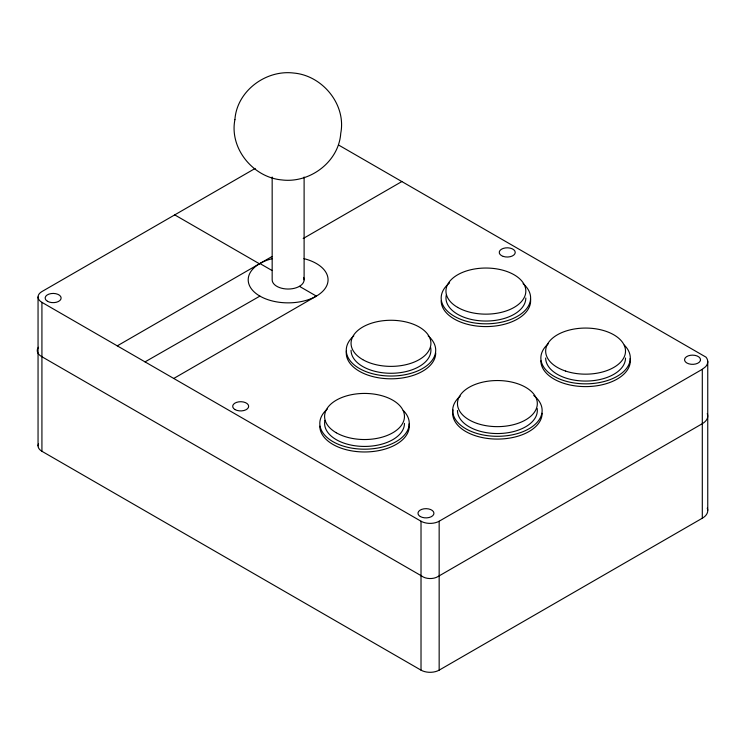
<?xml version="1.0" encoding="UTF-8"?>
<svg xmlns="http://www.w3.org/2000/svg" width="745" height="745" viewBox="0 0 745 745"><rect width="100%" height="100%" fill="white"/><g stroke="black" fill="none" stroke-linecap="round" stroke-linejoin="round"><path stroke-width="1.12" d="M707.75 361.39L707.75 510.316M255.181 168.435L41.925 291.565A13.214 7.627 0 0 0 41.925 302.358L421.018 521.221A12.833 7.403 0 0 0 439.159 521.221L702.302 369.297L705.655 366.661A18.625 10.747 0 0 0 706.018 357.162L338.835 145.173M117.272 345.857L271.981 256.541M303.196 238.521L401.853 181.556M173.743 378.46L316.364 296.11L299.425 286.331M38.498 443.908A13.214 7.627 0 0 0 41.925 451.284L421.018 670.146A12.833 7.403 0 0 0 439.159 670.146L702.302 518.222A18.625 10.747 0 0 0 707.256 508.155M145.024 361.884L259.903 296.11M421.121 576.062L421.81 576.071A10.393 5.997 0 0 0 437.771 576.677L702.302 423.691A18.644 10.765 0 0 0 707.256 413.615M259.903 263.516L271.86 270.416M174.73 214.886L259.428 263.786M421.018 575.615L41.925 356.743A11.715 7.422 5.4 0 1 38.479 347.263M702.302 369.297L702.302 518.222M439.159 521.221L439.159 670.146M421.018 521.221L421.018 670.146M304.109 177.021L304.109 279.813M272.167 177.021L272.167 279.813A15.971 9.219 0 0 0 290.215 288.958A15.971 9.219 0 0 0 303.56 277.429M41.925 302.358L41.925 451.284M38.051 296.957L38.051 445.882M303.951 258.645A39.923 23.048 0 0 1 319.689 293.93A39.923 23.048 0 0 1 256.578 293.93A39.923 23.048 0 0 1 272.316 258.645M409.079 423.905A44.719 25.814 0 0 1 366.475 451.945A44.719 25.814 0 0 1 319.81 426.149M404.461 423.383A39.923 23.048 0 0 1 361.921 446.385A39.923 23.048 0 0 1 324.95 420.366M403.259 410.467A44.719 25.814 0 0 1 392.522 443.508A44.719 25.814 0 0 1 334.328 442.418A44.719 25.814 0 0 1 327.344 409.042M542.118 413.261A44.719 25.814 0 0 1 494.475 439.029A44.719 25.814 0 0 1 453.062 409.899M537.173 408.483A39.923 23.048 0 0 1 499.131 433.525A39.923 23.048 0 0 1 457.467 410.495M533.755 395.455A44.719 25.814 0 0 1 527.609 429.53A44.719 25.814 0 0 1 468.288 430.089A44.719 25.814 0 0 1 460.205 396.154M435.704 353A44.719 25.814 0 0 1 389.039 378.786A44.719 25.814 0 0 1 346.434 350.755M430.573 347.217A39.923 23.048 0 0 1 393.593 373.226A39.923 23.048 0 0 1 351.063 350.224M428.17 335.883A44.719 25.814 0 0 1 420.469 369.632A44.719 25.814 0 0 1 361.502 369.632A44.719 25.814 0 0 1 353.8 335.883M630.14 358.55A44.719 25.814 0 0 1 587.535 386.581A44.719 25.814 0 0 1 540.87 360.794M625.511 358.019A39.923 23.048 0 0 1 585.589 381.067A39.923 23.048 0 0 1 545.657 358.019M624.31 345.112A44.719 25.814 0 0 1 613.582 378.153A44.719 25.814 0 0 1 555.379 377.054A44.719 25.814 0 0 1 548.394 343.678M530.449 298.522A44.719 25.814 0 0 1 487.845 326.561A44.719 25.814 0 0 1 441.18 300.766M525.821 297.991A39.923 23.048 0 0 1 483.291 320.993A39.923 23.048 0 0 1 446.311 294.983M523.083 283.659A44.719 25.814 0 0 1 515.009 317.594A44.719 25.814 0 0 1 455.689 317.025A44.719 25.814 0 0 1 449.542 282.96M234.908 119.647C229.227 148.357 253.123 177.468 281.899 179.936C309.799 183.428 338.807 161.907 340.744 133.336C346.416 104.626 322.52 75.506 293.754 73.047C265.853 69.546 236.845 91.067 234.908 119.647M700.514 359.742L700.235 360.934A7.981 4.61 0 0 1 686.881 363.001A7.981 4.61 0 0 1 690.457 355.291L692.524 355.132A7.981 4.61 0 0 1 700.514 359.742M503.248 256.41A7.981 4.61 0 0 0 515.233 252.415A7.981 4.61 0 0 0 503.248 248.42A7.981 4.61 0 0 0 503.248 256.41M420.31 516.536A7.981 4.61 0 0 0 433.665 514.478A7.981 4.61 0 0 0 423.886 508.826A7.981 4.61 0 0 0 420.31 516.536M235.029 409.573A7.981 4.61 0 0 0 248.392 407.506A7.981 4.61 0 0 0 238.614 401.862A7.981 4.61 0 0 0 235.029 409.573M47.494 301.297A7.981 4.61 0 0 0 60.857 299.229A7.981 4.61 0 0 0 51.079 293.586A7.981 4.61 0 0 0 47.494 301.297M336.302 432.78A39.923 23.048 0 0 0 403.101 422.443A39.923 23.048 0 0 0 354.201 394.217A39.923 23.048 0 0 0 336.302 432.78M477.433 423.551A39.923 23.048 0 0 0 537.322 403.594A39.923 23.048 0 0 0 477.433 383.628A39.923 23.048 0 0 0 477.433 423.551M362.75 359.621A39.923 23.048 0 0 0 429.548 349.293A39.923 23.048 0 0 0 380.648 321.058A39.923 23.048 0 0 0 362.75 359.621M565.623 371.075A39.923 23.048 0 0 0 625.511 351.119A39.923 23.048 0 0 0 565.623 331.153A39.923 23.048 0 0 0 565.623 371.075M457.663 307.396A39.923 23.048 0 0 0 524.461 297.059A39.923 23.048 0 0 0 475.561 268.824A39.923 23.048 0 0 0 457.663 307.396"/></g></svg>
